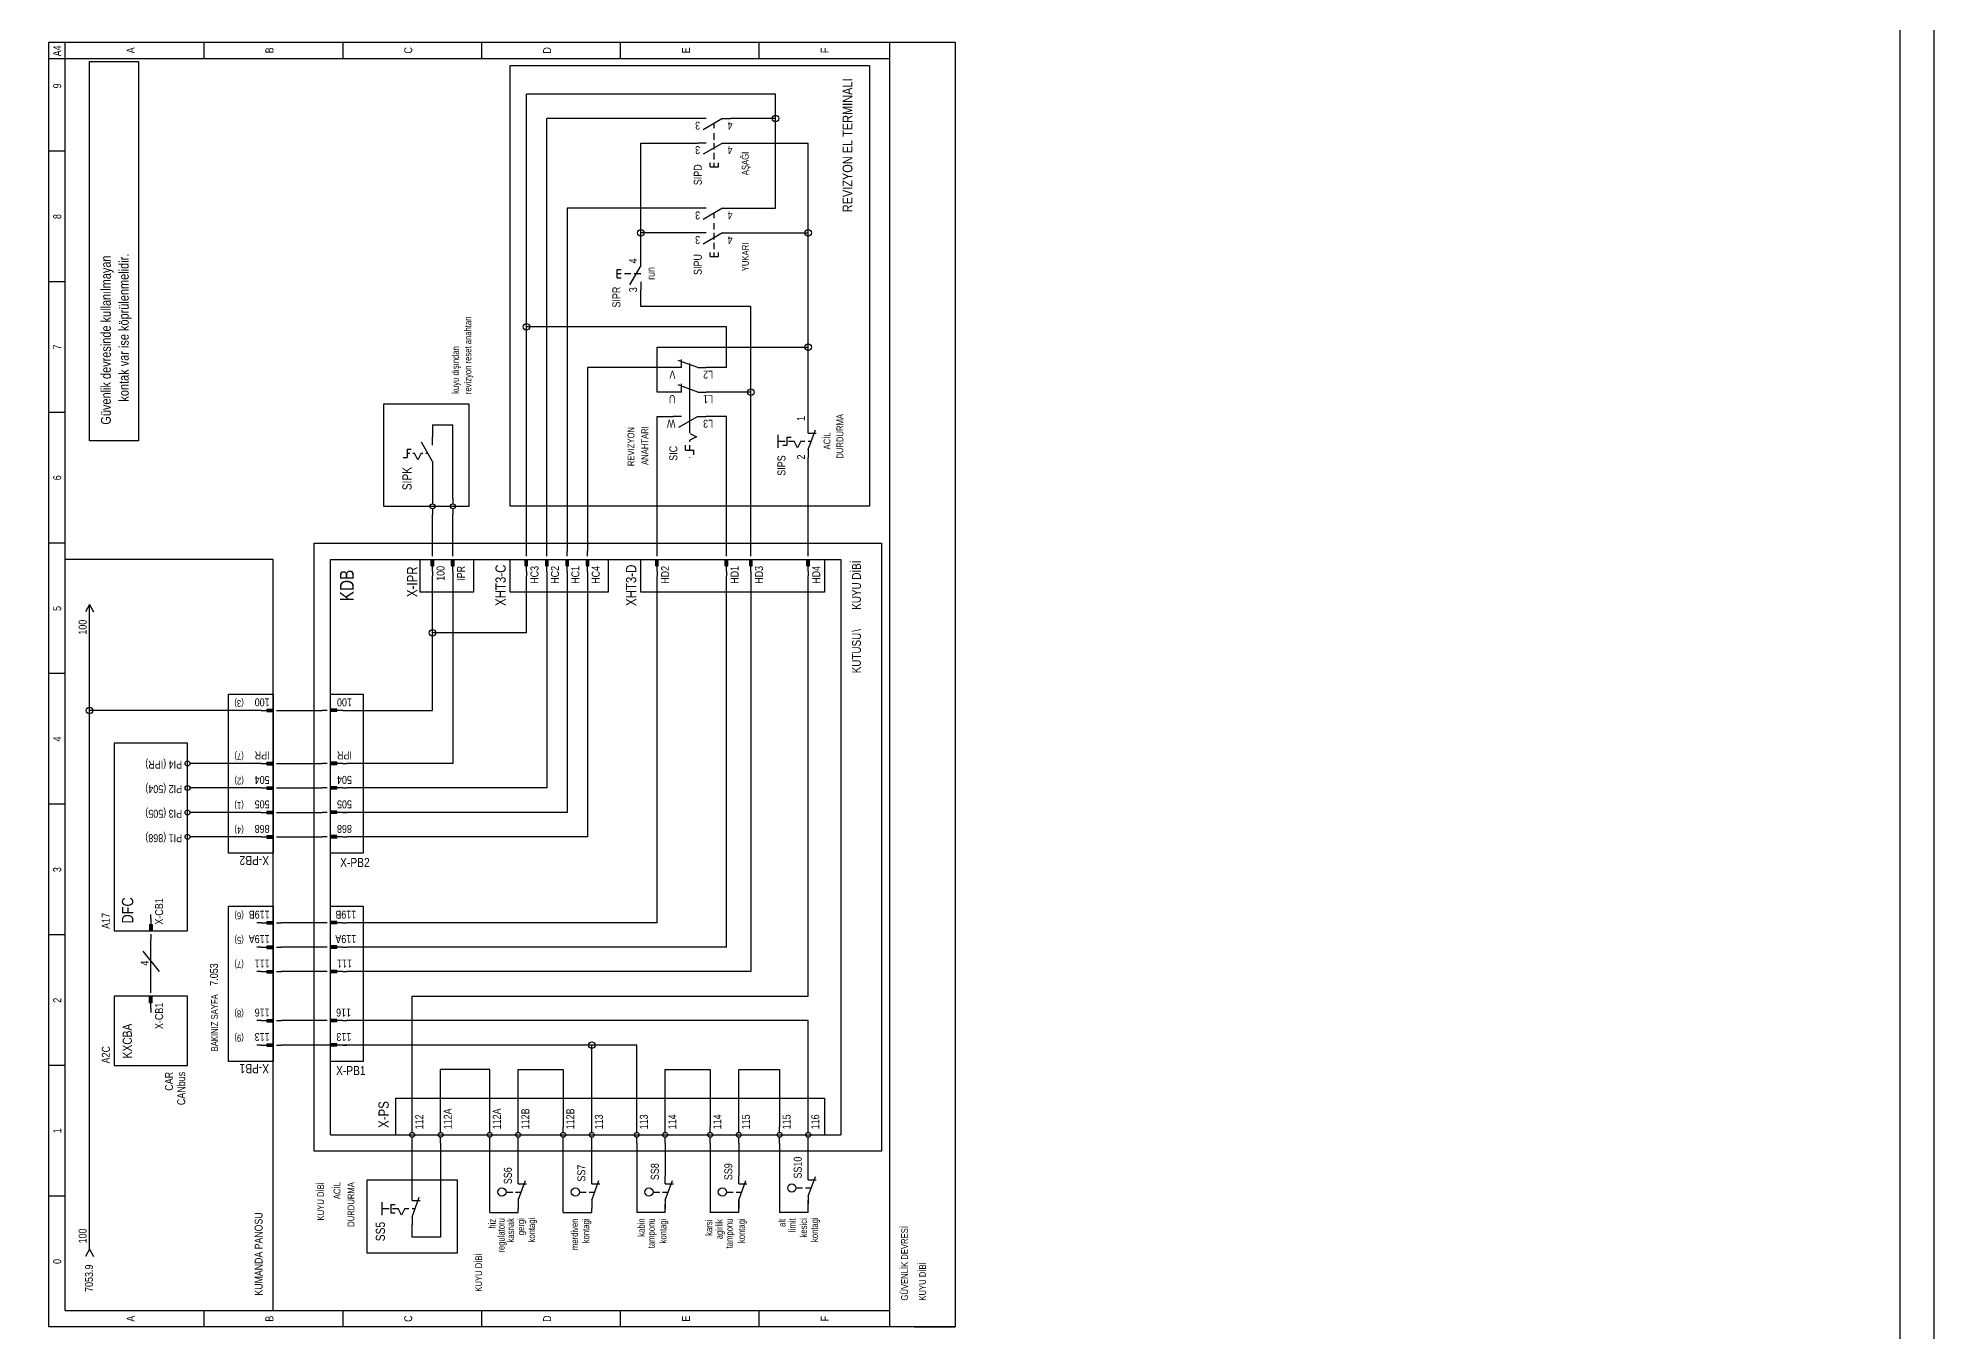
# Model space of a CAD drawing. Header units: centimetres. Extents: x 0 to 13360, y -30 to 2970.
# Drawn here: x 11964 to 13360, y 1019 to 1971 of the extents above; entities that cross this region are included whole.
import ezdxf
from ezdxf.enums import TextEntityAlignment as Align

# ---------------------------------------------------------------- set-up
doc = ezdxf.new("R2010")
doc.units = ezdxf.units.CM
for name, color, linetype in [('SCOTT-CERCEVE', 7, 'CONTINUOUS'), ('SCOTT-ELEKTRIK', 3, 'CONTINUOUS'), ('SCOTT-ELEKTRIK-YAZI', 4, 'CONTINUOUS')]:
    doc.layers.add(name, color=color, linetype=linetype)
doc.styles.get("Standard").update_dxf_attribs({"font": 'arial.ttf', "width": 0.8})

msp = doc.modelspace()

# ---------------------------------------------------------------- linework, layer by layer
at = {"layer": 'SCOTT-CERCEVE'}
for points in [[(0, 0), (13359.9, 0), (13359.9, 2970), (0, 2970)], [(100, 0), (13334.9, 0), (13334.9, 2970), (100, 2970)]]:
    msp.add_lwpolyline(points, close=True, dxfattribs=at)
at = {"layer": 'SCOTT-ELEKTRIK'}
for p, q in [((11972.2, 1022.3), (11972.2, 1968.1)), ((11972.2, 1968.1), (12639.4, 1968.1)), ((11984.3, 1034.3), (11984.3, 1968.1)), ((12086.4, 1968.1), (12086.4, 1956.1)), ((12188.6, 1968.1), (12188.6, 1956.1)), ((12290.8, 1968.1), (12290.8, 1956.1)), ((12393, 1956.1), (12393, 1968.1)), ((12495.1, 1956.1), (12495.1, 1968.1)), ((12591.3, 1022.3), (12591.3, 1968.1)), ((12639.4, 1968.1), (12639.4, 1022.3)), ((11972.2, 1956.1), (12591.3, 1956.1)), ((12002.3, 1674.5), (12002.3, 1953.9)), ((12002.3, 1953.9), (12038.3, 1953.9)), ((12038.3, 1953.9), (12038.3, 1674.5)), ((12311.8, 1626.4), (12311.8, 1950.9)), ((12311.8, 1950.9), (12576.3, 1950.9)), ((12576.3, 1950.9), (12576.3, 1626.4)), ((12507.2, 1929.9), (12323.8, 1929.9)), ((12323.8, 1758.6), (12323.8, 1929.9)), ((12507.2, 1911.9), (12507.2, 1929.9)), ((12338.9, 1593.3), (12338.9, 1911.9)), ((12450.1, 1911.9), (12338.9, 1911.9)), ((12456.1, 1911.9), (12450.1, 1911.9)), ((12468.1, 1911.9), (12453.9, 1903.7)), ((12462.1, 1904.7), (12462.1, 1908.4)), ((12462.1, 1896.2), (12462.1, 1901.1)), ((12468.1, 1911.9), (12474.1, 1911.9)), ((12507.2, 1911.9), (12474.1, 1911.9)), ((12507.2, 1845.8), (12507.2, 1911.9)), ((11984.3, 1887.8), (11972.2, 1887.8)), ((12408, 1893.8), (12450.1, 1893.8)), ((12408, 1827.7), (12408, 1893.8)), ((12456.1, 1893.8), (12450.1, 1893.8)), ((12468.1, 1893.8), (12453.9, 1885.6)), ((12462.1, 1889), (12462.1, 1893.8)), ((12462.1, 1881.8), (12462.1, 1886.6)), ((12468.1, 1893.8), (12474.1, 1893.8)), ((12474.1, 1893.8), (12531.2, 1893.8)), ((12531.2, 1827.7), (12531.2, 1893.8)), ((12459.1, 1876.4), (12459.1, 1879.4)), ((12459.1, 1876.4), (12465.1, 1876.4)), ((12462.1, 1876.4), (12462.1, 1879.4)), ((12465.1, 1876.4), (12465.1, 1879.4)), ((12450.1, 1845.8), (12353.9, 1845.8)), ((12353.9, 1845.8), (12353.9, 1593.3)), ((12456.1, 1845.8), (12450.1, 1845.8)), ((12468.1, 1845.8), (12453.9, 1837.5)), ((12468.1, 1845.8), (12474.1, 1845.8)), ((12474.1, 1845.8), (12507.2, 1845.8)), ((12462.1, 1838.5), (12462.1, 1842.3)), ((12462.1, 1830.1), (12462.1, 1834.9)), ((12450.1, 1827.7), (12408, 1827.7)), ((12408, 1809.7), (12408, 1827.7)), ((12456.1, 1827.7), (12450.1, 1827.7)), ((12468.1, 1827.7), (12453.9, 1819.5)), ((12462.1, 1822.9), (12462.1, 1827.7)), ((12462.1, 1815.7), (12462.1, 1820.5)), ((12468.1, 1827.7), (12474.1, 1827.7)), ((12474.1, 1827.7), (12531.2, 1827.7)), ((12531.2, 1743.6), (12531.2, 1827.7)), ((12390.6, 1800.7), (12393.6, 1800.7)), ((12390.6, 1794.7), (12390.6, 1800.7)), ((12408, 1803.7), (12399.8, 1789.5)), ((12408, 1803.7), (12408, 1809.7)), ((12459.1, 1810.3), (12459.1, 1813.3)), ((12459.1, 1810.3), (12465.1, 1810.3)), ((12462.1, 1810.3), (12462.1, 1813.3)), ((12465.1, 1810.3), (12465.1, 1813.3)), ((11984.3, 1791.7), (11972.2, 1791.7)), ((12390.6, 1797.7), (12393.6, 1797.7)), ((12390.6, 1794.7), (12393.6, 1794.7)), ((12396, 1797.7), (12400.8, 1797.7)), ((12403.2, 1797.7), (12408, 1797.7)), ((12408, 1791.7), (12408, 1785.7)), ((12408, 1773.6), (12408, 1785.7)), ((12489.1, 1773.6), (12408, 1773.6)), ((12489.1, 1710.5), (12489.1, 1773.6)), ((12471.1, 1758.6), (12323.8, 1758.6)), ((12323.8, 1593.3), (12323.8, 1758.6)), ((12471.1, 1728.6), (12471.1, 1758.6)), ((12420, 1710.5), (12420, 1743.6)), ((12420, 1743.6), (12531.2, 1743.6)), ((12450.1, 1728.6), (12435.6, 1733.8)), ((12438, 1728.6), (12438, 1734.6)), ((12444.1, 1680.5), (12444.1, 1731.6)), ((12531.2, 1686.4), (12531.2, 1743.6)), ((12368.9, 1728.6), (12368.9, 1593.3)), ((12432, 1728.6), (12368.9, 1728.6)), ((12432, 1728.6), (12431.8, 1728.6)), ((12438, 1728.6), (12432, 1728.6)), ((12450.1, 1728.6), (12456.1, 1728.6)), ((12455.8, 1728.6), (12456.1, 1728.6)), ((12471.1, 1728.6), (12456.1, 1728.6)), ((12432, 1710.5), (12420, 1710.5)), ((12432, 1710.5), (12431.8, 1710.5)), ((12438, 1710.5), (12432, 1710.5)), ((12450.1, 1710.5), (12435.6, 1715.8)), ((12438, 1710.5), (12438, 1716.5)), ((12450.1, 1710.5), (12456.1, 1710.5)), ((12455.8, 1710.5), (12456.1, 1710.5)), ((12489.1, 1710.5), (12456.1, 1710.5)), ((12489.1, 1593.3), (12489.1, 1710.5)), ((11984.3, 1695.5), (11972.2, 1695.5)), ((12218.7, 1701.5), (12218.7, 1626.4)), ((12281.8, 1701.5), (12218.7, 1701.5)), ((12281.8, 1626.4), (12281.8, 1701.5)), ((12420, 1692.5), (12432, 1692.5)), ((12420, 1593.3), (12420, 1692.5)), ((12432, 1692.5), (12431.8, 1692.5)), ((12438, 1692.5), (12432, 1692.5)), ((12450.1, 1692.5), (12435.8, 1684.3)), ((12450.1, 1692.5), (12456.1, 1692.5)), ((12455.8, 1692.5), (12456.1, 1692.5)), ((12471.1, 1692.5), (12456.1, 1692.5)), ((12471.1, 1593.3), (12471.1, 1692.5)), ((12254.7, 1686.5), (12269.7, 1686.5)), ((12254.7, 1686.5), (12254.7, 1677.5)), ((12254.7, 1671.5), (12254.7, 1677.5)), ((12269.7, 1632.4), (12269.7, 1686.5)), ((12444.1, 1679.9), (12448.9, 1677.5)), ((12448.9, 1677.5), (12444.1, 1675.1)), ((12444.1, 1673.9), (12444.1, 1675.1)), ((12509.1, 1669.4), (12509.1, 1679)), ((12515.6, 1677.3), (12518.6, 1677.3)), ((12515.6, 1677.3), (12515.6, 1671.3)), ((12531.2, 1680.3), (12531.2, 1686.4)), ((12531.2, 1668.3), (12536.5, 1682.8)), ((12531.2, 1680.3), (12537.2, 1680.3)), ((12038.3, 1674.5), (12002.3, 1674.5)), ((12233.1, 1662.4), (12236.1, 1662.4)), ((12236.1, 1668.4), (12239.1, 1668.4)), ((12236.1, 1668.4), (12236.1, 1662.4)), ((12236.1, 1665.4), (12237.9, 1665.4)), ((12240.3, 1665.4), (12241.5, 1665.4)), ((12243.9, 1660.6), (12241.5, 1665.4)), ((12246.3, 1665.4), (12243.9, 1660.6)), ((12246.3, 1665.4), (12247.5, 1665.4)), ((12254.7, 1659.4), (12246.5, 1673.7)), ((12249.9, 1665.4), (12251.3, 1665.4)), ((12441, 1667.8), (12441, 1671.5)), ((12441, 1667.8), (12447.1, 1667.8)), ((12444.1, 1667.8), (12444.1, 1671.5)), ((12444.1, 1662.4), (12444.1, 1662.6)), ((12447.1, 1664.2), (12447.1, 1667.8)), ((12509.1, 1674.3), (12514.4, 1674.3)), ((12512.6, 1671.3), (12515.6, 1671.3)), ((12516.8, 1674.3), (12521, 1674.3)), ((12523.4, 1669.5), (12521, 1674.3)), ((12525.8, 1674.3), (12523.4, 1669.5)), ((12525.8, 1674.3), (12528.8, 1674.3)), ((12531.2, 1674.3), (12533.4, 1674.3)), ((12531.2, 1668.3), (12531.2, 1662.3)), ((12531.2, 1662.3), (12531.2, 1662.4)), ((12531.2, 1593.3), (12531.2, 1662.3)), ((12254.7, 1659.4), (12254.7, 1653.4)), ((12254.7, 1653.4), (12254.7, 1632.4)), ((12218.7, 1626.4), (12281.8, 1626.4)), ((12254.7, 1632.4), (12254.7, 1628.2)), ((12254.7, 1624.6), (12254.7, 1620.4)), ((12254.7, 1593.3), (12254.7, 1620.4)), ((12269.7, 1632.4), (12269.7, 1628.2)), ((12269.7, 1624.6), (12269.7, 1620.4)), ((12269.7, 1593.3), (12269.7, 1620.4)), ((12576.3, 1626.4), (12311.8, 1626.4)), ((11984.3, 1599.3), (11972.2, 1599.3)), ((12167.6, 1151.5), (12167.6, 1599.3)), ((12167.6, 1599.3), (12585.3, 1599.3)), ((12254.7, 1589.7), (12254.7, 1593.3)), ((12269.7, 1589.7), (12269.7, 1593.3)), ((12323.8, 1589.7), (12323.8, 1593.3)), ((12338.9, 1589.7), (12338.9, 1593.3)), ((12353.9, 1589.7), (12353.9, 1593.3)), ((12368.9, 1589.7), (12368.9, 1593.3)), ((12420, 1589.7), (12420, 1593.3)), ((12471.1, 1589.7), (12471.1, 1593.3)), ((12489.1, 1589.7), (12489.1, 1593.3)), ((12531.2, 1589.7), (12531.2, 1593.3)), ((12585.3, 1599.3), (12585.3, 1151.5)), ((12137.5, 1587.3), (11984.3, 1587.3)), ((12137.5, 1034.3), (12137.5, 1587.3)), ((12179.6, 1163.6), (12179.6, 1587.3)), ((12179.6, 1587.3), (12555.2, 1587.3)), ((12245.7, 1563.3), (12245.7, 1587.3)), ((12245.7, 1587.3), (12284.8, 1587.3)), ((12253.8, 1587.3), (12255.6, 1587.3)), ((12253.8, 1582.5), (12253.8, 1587.3)), ((12253.8, 1582.5), (12255.6, 1582.5)), ((12254.1, 1582.5), (12254.1, 1587.3)), ((12254.4, 1582.5), (12254.4, 1587.3)), ((12254.7, 1578.3), (12254.7, 1587.3)), ((12254.7, 1578.3), (12254.7, 1575.3)), ((12255, 1582.5), (12255, 1587.3)), ((12255.3, 1582.5), (12255.3, 1587.3)), ((12255.6, 1582.5), (12255.6, 1587.3)), ((12268.8, 1587.3), (12270.7, 1587.3)), ((12268.8, 1582.5), (12268.8, 1587.3)), ((12268.8, 1582.5), (12270.7, 1582.5)), ((12269.1, 1582.5), (12269.1, 1587.3)), ((12269.4, 1582.5), (12269.4, 1587.3)), ((12269.7, 1578.3), (12269.7, 1587.3)), ((12269.7, 1578.3), (12269.7, 1575.3)), ((12270.1, 1582.5), (12270.1, 1587.3)), ((12270.4, 1582.5), (12270.4, 1587.3)), ((12270.7, 1582.5), (12270.7, 1587.3)), ((12284.8, 1587.3), (12284.8, 1563.3)), ((12311.8, 1563.3), (12311.8, 1587.3)), ((12311.8, 1587.3), (12383.9, 1587.3)), ((12322.9, 1587.3), (12324.7, 1587.3)), ((12322.9, 1582.5), (12322.9, 1587.3)), ((12322.9, 1582.5), (12324.7, 1582.5)), ((12323.2, 1582.5), (12323.2, 1587.3)), ((12323.5, 1582.5), (12323.5, 1587.3)), ((12323.8, 1578.3), (12323.8, 1587.3)), ((12323.8, 1578.3), (12323.8, 1575.3)), ((12324.1, 1582.5), (12324.1, 1587.3)), ((12324.4, 1582.5), (12324.4, 1587.3)), ((12324.7, 1582.5), (12324.7, 1587.3)), ((12338, 1587.3), (12339.8, 1587.3)), ((12338, 1582.5), (12338, 1587.3)), ((12338, 1582.5), (12339.8, 1582.5)), ((12338.3, 1582.5), (12338.3, 1587.3)), ((12338.6, 1582.5), (12338.6, 1587.3)), ((12338.9, 1578.3), (12338.9, 1587.3)), ((12338.9, 1578.3), (12338.9, 1575.3)), ((12339.2, 1582.5), (12339.2, 1587.3)), ((12339.5, 1582.5), (12339.5, 1587.3)), ((12339.8, 1582.5), (12339.8, 1587.3)), ((12353, 1587.3), (12354.8, 1587.3)), ((12353, 1582.5), (12353, 1587.3)), ((12353, 1582.5), (12354.8, 1582.5)), ((12353.3, 1582.5), (12353.3, 1587.3)), ((12353.6, 1582.5), (12353.6, 1587.3)), ((12353.9, 1578.3), (12353.9, 1587.3)), ((12353.9, 1578.3), (12353.9, 1575.3)), ((12354.2, 1582.5), (12354.2, 1587.3)), ((12354.5, 1582.5), (12354.5, 1587.3)), ((12354.8, 1582.5), (12354.8, 1587.3)), ((12368, 1587.3), (12369.8, 1587.3)), ((12368, 1582.5), (12368, 1587.3)), ((12368, 1582.5), (12369.8, 1582.5)), ((12368.3, 1582.5), (12368.3, 1587.3)), ((12368.6, 1582.5), (12368.6, 1587.3)), ((12368.9, 1578.3), (12368.9, 1587.3)), ((12368.9, 1578.3), (12368.9, 1575.3)), ((12369.2, 1582.5), (12369.2, 1587.3)), ((12369.5, 1582.5), (12369.5, 1587.3)), ((12369.8, 1582.5), (12369.8, 1587.3)), ((12383.9, 1587.3), (12383.9, 1563.3)), ((12408, 1563.3), (12408, 1587.3)), ((12408, 1587.3), (12543.2, 1587.3)), ((12419.1, 1587.3), (12420.9, 1587.3)), ((12419.1, 1582.5), (12419.1, 1587.3)), ((12419.1, 1582.5), (12420.9, 1582.5)), ((12419.4, 1582.5), (12419.4, 1587.3)), ((12419.7, 1582.5), (12419.7, 1587.3)), ((12420, 1578.3), (12420, 1587.3)), ((12420, 1578.3), (12420, 1575.3)), ((12420.3, 1582.5), (12420.3, 1587.3)), ((12420.6, 1582.5), (12420.6, 1587.3)), ((12420.9, 1582.5), (12420.9, 1587.3)), ((12470.2, 1587.3), (12472, 1587.3)), ((12470.2, 1582.5), (12470.2, 1587.3)), ((12470.2, 1582.5), (12472, 1582.5)), ((12470.5, 1582.5), (12470.5, 1587.3)), ((12470.8, 1582.5), (12470.8, 1587.3)), ((12471.1, 1578.3), (12471.1, 1587.3)), ((12471.1, 1578.3), (12471.1, 1575.3)), ((12471.4, 1582.5), (12471.4, 1587.3)), ((12471.7, 1582.5), (12471.7, 1587.3)), ((12472, 1582.5), (12472, 1587.3)), ((12488.2, 1587.3), (12490, 1587.3)), ((12488.2, 1582.5), (12488.2, 1587.3)), ((12488.2, 1582.5), (12490, 1582.5)), ((12488.5, 1582.5), (12488.5, 1587.3)), ((12488.8, 1582.5), (12488.8, 1587.3)), ((12489.1, 1578.3), (12489.1, 1587.3)), ((12489.1, 1578.3), (12489.1, 1575.3)), ((12489.4, 1582.5), (12489.4, 1587.3)), ((12489.7, 1582.5), (12489.7, 1587.3)), ((12490, 1582.5), (12490, 1587.3)), ((12530.3, 1587.3), (12532.1, 1587.3)), ((12530.3, 1582.5), (12530.3, 1587.3)), ((12530.3, 1582.5), (12532.1, 1582.5)), ((12530.6, 1582.5), (12530.6, 1587.3)), ((12530.9, 1582.5), (12530.9, 1587.3)), ((12531.2, 1578.3), (12531.2, 1587.3)), ((12531.2, 1578.3), (12531.2, 1575.3)), ((12531.5, 1582.5), (12531.5, 1587.3)), ((12531.8, 1582.5), (12531.8, 1587.3)), ((12532.1, 1582.5), (12532.1, 1587.3)), ((12543.2, 1587.3), (12543.2, 1563.3)), ((12555.2, 1587.3), (12555.2, 1163.6)), ((12284.8, 1563.3), (12245.7, 1563.3)), ((12254.7, 1533.2), (12254.7, 1575.3)), ((12269.7, 1575.3), (12269.7, 1437)), ((12383.9, 1563.3), (12311.8, 1563.3)), ((12323.8, 1533.2), (12323.8, 1575.3)), ((12338.9, 1575.3), (12338.9, 1419)), ((12353.9, 1575.3), (12353.9, 1401)), ((12368.9, 1575.3), (12368.9, 1383)), ((12543.2, 1563.3), (12408, 1563.3)), ((12420, 1319.8), (12420, 1575.3)), ((12471.1, 1301.8), (12471.1, 1575.3)), ((12489.1, 1575.3), (12489.1, 1283.8)), ((12531.2, 1265.7), (12531.2, 1575.3)), ((12002.3, 1554.2), (11999.3, 1548.8)), ((12002.3, 1554.2), (12005.3, 1548.8)), ((12002.3, 1476.1), (12002.3, 1554.2)), ((12323.8, 1533.2), (12254.7, 1533.2)), ((12254.7, 1476.1), (12254.7, 1533.2)), ((11984.3, 1503.2), (11972.2, 1503.2)), ((12104.5, 1370.9), (12104.5, 1488.1)), ((12104.5, 1488.1), (12137.5, 1488.1)), ((12137.5, 1488.1), (12137.5, 1370.9)), ((12179.6, 1370.9), (12179.6, 1488.1)), ((12179.6, 1488.1), (12203.6, 1488.1)), ((12203.6, 1488.1), (12203.6, 1370.9)), ((12002.3, 1079.4), (12002.3, 1476.1)), ((12125.5, 1476.1), (12002.3, 1476.1)), ((12128.5, 1476.1), (12125.5, 1476.1)), ((12128.5, 1476.1), (12137.5, 1476.1)), ((12132.7, 1477), (12137.5, 1477)), ((12132.7, 1477), (12132.7, 1475.2)), ((12132.7, 1476.7), (12137.5, 1476.7)), ((12132.7, 1476.4), (12137.5, 1476.4)), ((12132.7, 1475.8), (12137.5, 1475.8)), ((12132.7, 1475.5), (12137.5, 1475.5)), ((12132.7, 1475.2), (12137.5, 1475.2)), ((12137.5, 1477), (12137.5, 1475.2)), ((12139.9, 1476.1), (12143.5, 1476.1)), ((12143.5, 1476.1), (12173.6, 1476.1)), ((12177.2, 1476.1), (12173.6, 1476.1)), ((12179.6, 1475.2), (12179.6, 1477)), ((12184.4, 1477), (12179.6, 1477)), ((12184.4, 1476.7), (12179.6, 1476.7)), ((12184.4, 1476.4), (12179.6, 1476.4)), ((12188.6, 1476.1), (12179.6, 1476.1)), ((12184.4, 1475.8), (12179.6, 1475.8)), ((12184.4, 1475.5), (12179.6, 1475.5)), ((12184.4, 1475.2), (12179.6, 1475.2)), ((12184.4, 1475.2), (12184.4, 1477)), ((12188.6, 1476.1), (12191.6, 1476.1)), ((12191.6, 1476.1), (12254.7, 1476.1)), ((12020.3, 1452.1), (12020.3, 1313.8)), ((12074.4, 1452.1), (12020.3, 1452.1)), ((12074.4, 1313.8), (12074.4, 1452.1)), ((12132.7, 1437.9), (12137.5, 1437.9)), ((12132.7, 1437.9), (12132.7, 1436.1)), ((12132.7, 1437.6), (12137.5, 1437.6)), ((12137.5, 1437.9), (12137.5, 1436.1)), ((12179.6, 1436.1), (12179.6, 1437.9)), ((12184.4, 1437.9), (12179.6, 1437.9)), ((12184.4, 1437.6), (12179.6, 1437.6)), ((12184.4, 1436.1), (12184.4, 1437.9)), ((12080.4, 1437), (12076.2, 1437)), ((12125.5, 1437), (12080.4, 1437)), ((12128.5, 1437), (12125.5, 1437)), ((12128.5, 1437), (12137.5, 1437)), ((12132.7, 1437.3), (12137.5, 1437.3)), ((12132.7, 1436.7), (12137.5, 1436.7)), ((12132.7, 1436.4), (12137.5, 1436.4)), ((12132.7, 1436.1), (12137.5, 1436.1)), ((12139.9, 1437), (12143.5, 1437)), ((12143.5, 1437), (12173.6, 1437)), ((12177.2, 1437), (12173.6, 1437)), ((12184.4, 1437.3), (12179.6, 1437.3)), ((12188.6, 1437), (12179.6, 1437)), ((12184.4, 1436.7), (12179.6, 1436.7)), ((12184.4, 1436.4), (12179.6, 1436.4)), ((12184.4, 1436.1), (12179.6, 1436.1)), ((12188.6, 1437), (12191.6, 1437)), ((12269.7, 1437), (12191.6, 1437)), ((12080.4, 1419), (12076.2, 1419)), ((12125.5, 1419), (12080.4, 1419)), ((12128.5, 1419), (12125.5, 1419)), ((12128.5, 1419), (12137.5, 1419)), ((12132.7, 1419.9), (12137.5, 1419.9)), ((12132.7, 1419.9), (12132.7, 1418.1)), ((12132.7, 1419.6), (12137.5, 1419.6)), ((12132.7, 1419.3), (12137.5, 1419.3)), ((12132.7, 1418.7), (12137.5, 1418.7)), ((12132.7, 1418.4), (12137.5, 1418.4)), ((12132.7, 1418.1), (12137.5, 1418.1)), ((12137.5, 1419.9), (12137.5, 1418.1)), ((12139.9, 1419), (12143.5, 1419)), ((12143.5, 1419), (12173.6, 1419)), ((12177.2, 1419), (12173.6, 1419)), ((12179.6, 1418.1), (12179.6, 1419.9)), ((12184.4, 1419.9), (12179.6, 1419.9)), ((12184.4, 1419.6), (12179.6, 1419.6)), ((12184.4, 1419.3), (12179.6, 1419.3)), ((12188.6, 1419), (12179.6, 1419)), ((12184.4, 1418.7), (12179.6, 1418.7)), ((12184.4, 1418.4), (12179.6, 1418.4)), ((12184.4, 1418.1), (12179.6, 1418.1)), ((12184.4, 1418.1), (12184.4, 1419.9)), ((12188.6, 1419), (12191.6, 1419)), ((12338.9, 1419), (12191.6, 1419)), ((11984.3, 1407), (11972.2, 1407)), ((12080.4, 1401), (12076.2, 1401)), ((12125.5, 1401), (12080.4, 1401)), ((12128.5, 1401), (12125.5, 1401)), ((12128.5, 1401), (12137.5, 1401)), ((12132.7, 1401.9), (12137.5, 1401.9)), ((12132.7, 1401.9), (12132.7, 1400.1)), ((12132.7, 1401.6), (12137.5, 1401.6)), ((12132.7, 1401.3), (12137.5, 1401.3)), ((12132.7, 1400.7), (12137.5, 1400.7)), ((12132.7, 1400.4), (12137.5, 1400.4)), ((12132.7, 1400.1), (12137.5, 1400.1)), ((12137.5, 1401.9), (12137.5, 1400.1)), ((12139.9, 1401), (12143.5, 1401)), ((12143.5, 1401), (12173.6, 1401)), ((12177.2, 1401), (12173.6, 1401)), ((12179.6, 1400.1), (12179.6, 1401.9)), ((12184.4, 1401.9), (12179.6, 1401.9)), ((12184.4, 1401.6), (12179.6, 1401.6)), ((12184.4, 1401.3), (12179.6, 1401.3)), ((12188.6, 1401), (12179.6, 1401)), ((12184.4, 1400.7), (12179.6, 1400.7)), ((12184.4, 1400.4), (12179.6, 1400.4)), ((12184.4, 1400.1), (12179.6, 1400.1)), ((12184.4, 1400.1), (12184.4, 1401.9)), ((12188.6, 1401), (12191.6, 1401)), ((12191.6, 1401), (12188.6, 1401)), ((12353.9, 1401), (12191.6, 1401)), ((12080.4, 1383), (12076.2, 1383)), ((12125.5, 1383), (12080.4, 1383)), ((12128.5, 1383), (12125.5, 1383)), ((12128.5, 1383), (12137.5, 1383)), ((12132.7, 1383.9), (12137.5, 1383.9)), ((12132.7, 1383.9), (12132.7, 1382)), ((12132.7, 1383.6), (12137.5, 1383.6)), ((12132.7, 1383.3), (12137.5, 1383.3)), ((12132.7, 1382.6), (12137.5, 1382.6)), ((12132.7, 1382.3), (12137.5, 1382.3)), ((12132.7, 1382), (12137.5, 1382)), ((12137.5, 1383.9), (12137.5, 1382)), ((12139.9, 1383), (12143.5, 1383)), ((12143.5, 1383), (12173.6, 1383)), ((12177.2, 1383), (12173.6, 1383)), ((12179.6, 1382), (12179.6, 1383.9)), ((12184.4, 1383.9), (12179.6, 1383.9)), ((12184.4, 1383.6), (12179.6, 1383.6)), ((12184.4, 1383.3), (12179.6, 1383.3)), ((12188.6, 1383), (12179.6, 1383)), ((12184.4, 1382.6), (12179.6, 1382.6)), ((12184.4, 1382.3), (12179.6, 1382.3)), ((12184.4, 1382), (12179.6, 1382)), ((12184.4, 1382), (12184.4, 1383.9)), ((12188.6, 1383), (12191.6, 1383)), ((12368.9, 1383), (12191.6, 1383)), ((12137.5, 1370.9), (12104.5, 1370.9)), ((12203.6, 1370.9), (12179.6, 1370.9)), ((12104.5, 1217.7), (12104.5, 1331.9)), ((12104.5, 1331.9), (12137.5, 1331.9)), ((12137.5, 1331.9), (12137.5, 1217.7)), ((12179.6, 1217.7), (12179.6, 1331.9)), ((12179.6, 1331.9), (12203.6, 1331.9)), ((12203.6, 1331.9), (12203.6, 1217.7)), ((12020.3, 1313.8), (12074.4, 1313.8)), ((12046.5, 1318.6), (12046.5, 1313.8)), ((12046.5, 1318.6), (12048.3, 1318.6)), ((12046.5, 1313.8), (12048.3, 1313.8)), ((12046.8, 1318.6), (12046.8, 1313.8)), ((12047.1, 1318.6), (12047.1, 1313.8)), ((12047.4, 1322.8), (12047.4, 1325.9)), ((12047.4, 1322.8), (12047.4, 1313.8)), ((12047.7, 1318.6), (12047.7, 1313.8)), ((12048, 1318.6), (12048, 1313.8)), ((12048.3, 1318.6), (12048.3, 1313.8)), ((12128.5, 1319.8), (12125.5, 1319.8)), ((12128.5, 1319.8), (12137.5, 1319.8)), ((12132.7, 1320.7), (12137.5, 1320.7)), ((12132.7, 1320.7), (12132.7, 1318.9)), ((12132.7, 1320.4), (12137.5, 1320.4)), ((12132.7, 1320.1), (12137.5, 1320.1)), ((12132.7, 1319.5), (12137.5, 1319.5)), ((12132.7, 1319.2), (12137.5, 1319.2)), ((12132.7, 1318.9), (12137.5, 1318.9)), ((12137.5, 1320.7), (12137.5, 1318.9)), ((12139.9, 1319.8), (12143.5, 1319.8)), ((12173.6, 1319.8), (12143.5, 1319.8)), ((12177.2, 1319.8), (12173.6, 1319.8)), ((12179.6, 1318.9), (12179.6, 1320.7)), ((12184.4, 1320.7), (12179.6, 1320.7)), ((12184.4, 1320.4), (12179.6, 1320.4)), ((12184.4, 1320.1), (12179.6, 1320.1)), ((12188.6, 1319.8), (12179.6, 1319.8)), ((12184.4, 1319.5), (12179.6, 1319.5)), ((12184.4, 1319.2), (12179.6, 1319.2)), ((12184.4, 1318.9), (12179.6, 1318.9)), ((12184.4, 1318.9), (12184.4, 1320.7)), ((12188.6, 1319.8), (12191.6, 1319.8)), ((12420, 1319.8), (12191.6, 1319.8)), ((11984.3, 1310.8), (11972.2, 1310.8)), ((12041.4, 1298.8), (12053.4, 1283.8)), ((12047.4, 1311.4), (12047.4, 1307.8)), ((12047.4, 1271.8), (12047.4, 1307.8)), ((12128.5, 1301.8), (12125.5, 1301.8)), ((12128.5, 1301.8), (12137.5, 1301.8)), ((12132.7, 1302.7), (12137.5, 1302.7)), ((12132.7, 1302.7), (12132.7, 1300.9)), ((12132.7, 1302.4), (12137.5, 1302.4)), ((12132.7, 1302.1), (12137.5, 1302.1)), ((12132.7, 1301.5), (12137.5, 1301.5)), ((12132.7, 1301.2), (12137.5, 1301.2)), ((12132.7, 1300.9), (12137.5, 1300.9)), ((12137.5, 1302.7), (12137.5, 1300.9)), ((12139.9, 1301.8), (12143.5, 1301.8)), ((12173.6, 1301.8), (12143.5, 1301.8)), ((12177.2, 1301.8), (12173.6, 1301.8)), ((12179.6, 1300.9), (12179.6, 1302.7)), ((12184.4, 1302.7), (12179.6, 1302.7)), ((12184.4, 1302.4), (12179.6, 1302.4)), ((12184.4, 1302.1), (12179.6, 1302.1)), ((12188.6, 1301.8), (12179.6, 1301.8)), ((12184.4, 1301.5), (12179.6, 1301.5)), ((12184.4, 1301.2), (12179.6, 1301.2)), ((12184.4, 1300.9), (12179.6, 1300.9)), ((12184.4, 1300.9), (12184.4, 1302.7)), ((12188.6, 1301.8), (12191.6, 1301.8)), ((12471.1, 1301.8), (12191.6, 1301.8)), ((12132.7, 1284.7), (12137.5, 1284.7)), ((12132.7, 1284.7), (12132.7, 1282.9)), ((12132.7, 1284.4), (12137.5, 1284.4)), ((12132.7, 1284.1), (12137.5, 1284.1)), ((12137.5, 1284.7), (12137.5, 1282.9)), ((12179.6, 1282.9), (12179.6, 1284.7)), ((12184.4, 1284.7), (12179.6, 1284.7)), ((12184.4, 1284.4), (12179.6, 1284.4)), ((12184.4, 1284.1), (12179.6, 1284.1)), ((12184.4, 1282.9), (12184.4, 1284.7)), ((12047.4, 1268.2), (12047.4, 1271.8)), ((12128.5, 1283.8), (12125.5, 1283.8)), ((12128.5, 1283.8), (12137.5, 1283.8)), ((12132.7, 1283.5), (12137.5, 1283.5)), ((12132.7, 1283.2), (12137.5, 1283.2)), ((12132.7, 1282.9), (12137.5, 1282.9)), ((12139.9, 1283.8), (12143.5, 1283.8)), ((12173.6, 1283.8), (12143.5, 1283.8)), ((12177.2, 1283.8), (12173.6, 1283.8)), ((12188.6, 1283.8), (12179.6, 1283.8)), ((12184.4, 1283.5), (12179.6, 1283.5)), ((12184.4, 1283.2), (12179.6, 1283.2)), ((12184.4, 1282.9), (12179.6, 1282.9)), ((12188.6, 1283.8), (12191.6, 1283.8)), ((12489.1, 1283.8), (12191.6, 1283.8)), ((12020.3, 1265.7), (12020.3, 1214.7)), ((12074.4, 1265.7), (12020.3, 1265.7)), ((12048.3, 1265.7), (12046.5, 1265.7)), ((12046.5, 1260.9), (12046.5, 1265.7)), ((12048.3, 1260.9), (12046.5, 1260.9)), ((12046.8, 1260.9), (12046.8, 1265.7)), ((12047.1, 1260.9), (12047.1, 1265.7)), ((12047.4, 1256.7), (12047.4, 1265.7)), ((12047.4, 1256.7), (12047.4, 1253.7)), ((12047.7, 1260.9), (12047.7, 1265.7)), ((12048, 1260.9), (12048, 1265.7)), ((12048.3, 1260.9), (12048.3, 1265.7)), ((12074.4, 1214.7), (12074.4, 1265.7)), ((12239.7, 1169.6), (12239.7, 1265.7)), ((12239.7, 1265.7), (12531.2, 1265.7)), ((12128.5, 1247.7), (12125.5, 1247.7)), ((12128.5, 1247.7), (12137.5, 1247.7)), ((12132.7, 1248.6), (12137.5, 1248.6)), ((12132.7, 1248.6), (12132.7, 1246.8)), ((12132.7, 1248.3), (12137.5, 1248.3)), ((12132.7, 1248), (12137.5, 1248)), ((12132.7, 1247.4), (12137.5, 1247.4)), ((12132.7, 1247.1), (12137.5, 1247.1)), ((12132.7, 1246.8), (12137.5, 1246.8)), ((12137.5, 1248.6), (12137.5, 1246.8)), ((12139.9, 1247.7), (12143.5, 1247.7)), ((12173.6, 1247.7), (12143.5, 1247.7)), ((12177.2, 1247.7), (12173.6, 1247.7)), ((12179.6, 1246.8), (12179.6, 1248.6)), ((12184.4, 1248.6), (12179.6, 1248.6)), ((12184.4, 1248.3), (12179.6, 1248.3)), ((12184.4, 1248), (12179.6, 1248)), ((12188.6, 1247.7), (12179.6, 1247.7)), ((12184.4, 1247.4), (12179.6, 1247.4)), ((12184.4, 1247.1), (12179.6, 1247.1)), ((12184.4, 1246.8), (12179.6, 1246.8)), ((12184.4, 1246.8), (12184.4, 1248.6)), ((12188.6, 1247.7), (12191.6, 1247.7)), ((12531.2, 1247.7), (12191.6, 1247.7)), ((12531.2, 1169.6), (12531.2, 1247.7)), ((12128.5, 1229.7), (12125.5, 1229.7)), ((12128.5, 1229.7), (12137.5, 1229.7)), ((12132.7, 1230.6), (12137.5, 1230.6)), ((12132.7, 1230.6), (12132.7, 1228.8)), ((12132.7, 1230.3), (12137.5, 1230.3)), ((12132.7, 1230), (12137.5, 1230)), ((12132.7, 1229.4), (12137.5, 1229.4)), ((12132.7, 1229.1), (12137.5, 1229.1)), ((12132.7, 1228.8), (12137.5, 1228.8)), ((12137.5, 1230.6), (12137.5, 1228.8)), ((12139.9, 1229.7), (12143.5, 1229.7)), ((12173.6, 1229.7), (12143.5, 1229.7)), ((12177.2, 1229.7), (12173.6, 1229.7)), ((12371.9, 1229.7), (12173.6, 1229.7)), ((12179.6, 1228.8), (12179.6, 1230.6)), ((12184.4, 1230.6), (12179.6, 1230.6)), ((12184.4, 1230.3), (12179.6, 1230.3)), ((12184.4, 1230), (12179.6, 1230)), ((12188.6, 1229.7), (12179.6, 1229.7)), ((12184.4, 1229.4), (12179.6, 1229.4)), ((12184.4, 1229.1), (12179.6, 1229.1)), ((12184.4, 1228.8), (12179.6, 1228.8)), ((12184.4, 1228.8), (12184.4, 1230.6)), ((12188.6, 1229.7), (12191.6, 1229.7)), ((12371.9, 1169.6), (12371.9, 1229.7)), ((12405, 1229.7), (12371.9, 1229.7)), ((12405, 1169.6), (12405, 1229.7)), ((11984.3, 1214.7), (11972.2, 1214.7)), ((12020.3, 1214.7), (12074.4, 1214.7)), ((12137.5, 1217.7), (12104.5, 1217.7)), ((12203.6, 1217.7), (12179.6, 1217.7)), ((12260.7, 1169.6), (12260.7, 1211.7)), ((12296.8, 1211.7), (12260.7, 1211.7)), ((12296.8, 1169.6), (12296.8, 1211.7)), ((12317.8, 1211.7), (12350.9, 1211.7)), ((12317.8, 1169.6), (12317.8, 1211.7)), ((12350.9, 1211.7), (12350.9, 1169.6)), ((12426, 1169.6), (12426, 1211.7)), ((12426, 1211.7), (12459.1, 1211.7)), ((12459.1, 1211.7), (12459.1, 1169.6)), ((12480.1, 1169.6), (12480.1, 1211.7)), ((12480.1, 1211.7), (12510.2, 1211.7)), ((12510.2, 1211.7), (12510.2, 1169.6)), ((12227.7, 1163.6), (12227.7, 1190.6)), ((12227.7, 1190.6), (12543.2, 1190.6)), ((12543.2, 1190.6), (12543.2, 1163.6)), ((12179.6, 1163.6), (12555.2, 1163.6)), ((12239.7, 1165.4), (12239.7, 1169.6)), ((12239.7, 1157.6), (12239.7, 1161.8)), ((12260.7, 1165.4), (12260.7, 1169.6)), ((12260.7, 1157.6), (12260.7, 1161.8)), ((12296.8, 1165.4), (12296.8, 1169.6)), ((12296.8, 1157.6), (12296.8, 1161.8)), ((12317.8, 1165.4), (12317.8, 1169.6)), ((12317.8, 1157.6), (12317.8, 1161.8)), ((12350.9, 1165.4), (12350.9, 1169.6)), ((12350.9, 1157.6), (12350.9, 1161.8)), ((12371.9, 1165.4), (12371.9, 1169.6)), ((12371.9, 1157.6), (12371.9, 1161.8)), ((12405, 1165.4), (12405, 1169.6)), ((12405, 1157.6), (12405, 1161.8)), ((12426, 1165.4), (12426, 1169.6)), ((12426, 1157.6), (12426, 1161.8)), ((12459.1, 1165.4), (12459.1, 1169.6)), ((12459.1, 1157.6), (12459.1, 1161.8)), ((12480.1, 1165.4), (12480.1, 1169.6)), ((12480.1, 1157.6), (12480.1, 1161.8)), ((12510.2, 1165.4), (12510.2, 1169.6)), ((12510.2, 1157.6), (12510.2, 1161.8)), ((12531.2, 1165.4), (12531.2, 1169.6)), ((12531.2, 1157.6), (12531.2, 1161.8)), ((12585.3, 1151.5), (12167.6, 1151.5)), ((12239.7, 1121.4), (12239.7, 1157.6)), ((12260.7, 1157.6), (12260.7, 1088.4)), ((12296.8, 1106.5), (12296.8, 1157.6)), ((12317.8, 1133.5), (12317.8, 1157.6)), ((12350.9, 1106.5), (12350.9, 1157.6)), ((12371.9, 1133.5), (12371.9, 1157.6)), ((12405, 1157.6), (12405, 1106.5)), ((12426, 1157.6), (12426, 1133.5)), ((12459.1, 1157.6), (12459.1, 1106.5)), ((12480.1, 1157.6), (12480.1, 1133.5)), ((12510.2, 1157.6), (12510.2, 1106.5)), ((12531.2, 1136.5), (12531.2, 1157.6)), ((12206.6, 1076.4), (12206.6, 1130.5)), ((12206.6, 1130.5), (12272.8, 1130.5)), ((12272.8, 1130.5), (12272.8, 1076.4)), ((12317.8, 1127.5), (12317.8, 1133.5)), ((12371.9, 1127.5), (12371.9, 1133.5)), ((12426, 1127.5), (12426, 1133.5)), ((12480.1, 1127.5), (12480.1, 1133.5)), ((12531.2, 1130.5), (12531.2, 1136.5)), ((12531.2, 1118.5), (12536.5, 1132.9)), ((12531.2, 1130.5), (12537.2, 1130.5)), ((11984.3, 1118.5), (11972.2, 1118.5)), ((12239.7, 1115.4), (12239.7, 1121.4)), ((12239.7, 1103.3), (12244.9, 1117.8)), ((12308.8, 1121.5), (12313.8, 1121.5)), ((12315.9, 1121.5), (12320, 1121.5)), ((12317.8, 1115.5), (12323.1, 1129.9)), ((12317.8, 1127.5), (12323.8, 1127.5)), ((12362.9, 1121.5), (12367.9, 1121.5)), ((12370, 1121.5), (12374.1, 1121.5)), ((12371.9, 1115.5), (12377.2, 1129.9)), ((12371.9, 1127.5), (12377.9, 1127.5)), ((12417, 1121.5), (12422, 1121.5)), ((12424.1, 1121.5), (12428.2, 1121.5)), ((12426, 1115.5), (12431.3, 1129.9)), ((12426, 1127.5), (12432, 1127.5)), ((12471.1, 1121.5), (12476, 1121.5)), ((12478.2, 1121.5), (12482.3, 1121.5)), ((12480.1, 1115.5), (12485.4, 1129.9)), ((12480.1, 1127.5), (12486.1, 1127.5)), ((12522.2, 1124.5), (12527.1, 1124.5)), ((12529.3, 1124.5), (12533.4, 1124.5)), ((12531.2, 1118.5), (12531.2, 1112.5)), ((12217.6, 1104.4), (12217.6, 1114.1)), ((12217.6, 1109.4), (12222.9, 1109.4)), ((12224.1, 1112.4), (12227.1, 1112.4)), ((12224.1, 1112.4), (12224.1, 1106.3)), ((12224.1, 1106.3), (12227.1, 1106.3)), ((12225.3, 1109.4), (12229.5, 1109.4)), ((12231.9, 1104.5), (12229.5, 1109.4)), ((12234.3, 1109.4), (12231.9, 1104.5)), ((12234.3, 1109.4), (12237.3, 1109.4)), ((12239.7, 1115.4), (12245.7, 1115.4)), ((12239.7, 1109.4), (12241.9, 1109.4)), ((12239.7, 1103.3), (12239.7, 1097.3)), ((12296.8, 1106.5), (12317.8, 1106.5)), ((12317.8, 1115.5), (12317.8, 1109.5)), ((12317.8, 1106.5), (12317.8, 1109.5)), ((12350.9, 1106.5), (12371.9, 1106.5)), ((12371.9, 1115.5), (12371.9, 1109.5)), ((12371.9, 1106.5), (12371.9, 1109.5)), ((12426, 1106.5), (12405, 1106.5)), ((12426, 1115.5), (12426, 1109.5)), ((12426, 1106.5), (12426, 1112.5)), ((12480.1, 1106.5), (12459.1, 1106.5)), ((12480.1, 1115.5), (12480.1, 1109.5)), ((12480.1, 1106.5), (12480.1, 1115.5)), ((12531.2, 1106.5), (12510.2, 1106.5)), ((12531.2, 1106.5), (12531.2, 1115.5)), ((12239.7, 1097.3), (12239.7, 1097.5)), ((12239.7, 1088.4), (12239.7, 1097.3)), ((12002.3, 1079.4), (11999.3, 1074)), ((12002.3, 1079.4), (12005.3, 1074)), ((12272.8, 1076.4), (12206.6, 1076.4)), ((12260.7, 1088.4), (12239.7, 1088.4)), ((11984.3, 1034.3), (12591.3, 1034.3)), ((12086.4, 1034.3), (12086.4, 1022.3)), ((12188.6, 1034.3), (12188.6, 1022.3)), ((12290.8, 1034.3), (12290.8, 1022.3)), ((12393, 1022.3), (12393, 1034.3)), ((12495.1, 1022.3), (12495.1, 1034.3)), ((12591.3, 1022.3), (12591.3, 1034.3)), ((12639.4, 1022.3), (11972.2, 1022.3)), ((12609.3, 1022.3), (12639.4, 1022.3))]:
    msp.add_line(p, q, dxfattribs=at)
for centre, radius in [((12507.2, 1911.9), 2.4), ((12408, 1827.7), 2.4), ((12531.2, 1827.7), 2.4), ((12323.8, 1758.6), 2.4), ((12531.2, 1743.6), 2.4), ((12489.1, 1710.5), 2.4), ((12254.7, 1626.4), 1.8), ((12269.7, 1626.4), 1.8), ((12254.7, 1533.2), 2.4), ((12002.3, 1476.1), 2.4), ((12074.4, 1437), 1.8), ((12074.4, 1419), 1.8), ((12074.4, 1401), 1.8), ((12074.4, 1383), 1.8), ((12371.9, 1229.7), 2.4), ((12239.7, 1163.6), 1.8), ((12260.7, 1163.6), 1.8), ((12296.8, 1163.6), 1.8), ((12317.8, 1163.6), 1.8), ((12350.9, 1163.6), 1.8), ((12371.9, 1163.6), 1.8), ((12405, 1163.6), 1.8), ((12426, 1163.6), 1.8), ((12459.1, 1163.6), 1.8), ((12480.1, 1163.6), 1.8), ((12510.2, 1163.6), 1.8), ((12531.2, 1163.6), 1.8), ((12305.8, 1121.5), 3.01), ((12359.9, 1121.5), 3.01), ((12414, 1121.5), 3.01), ((12468.1, 1121.5), 3.01), ((12519.2, 1124.5), 3.01)]:
    msp.add_circle(centre, radius, dxfattribs=at)

# ---------------------------------------------------------------- texts
at = {"layer": 'SCOTT-ELEKTRIK-YAZI', "width": 0.8}
for s, height, rotation, p in [('A4', 5.89, 90, (11981.4, 1957.7)), ('3', 5.89, 180, (12451.7, 1909.6)), ('3', 5.89, 180, (12451.7, 1891.6)), ('3', 5.89, 180, (12451.7, 1843.5)), ('3', 5.89, 180, (12451.7, 1825.4)), ('Güvenlik devresinde kullanılmayan', 7.213, 90, (12017.9, 1686.5)), ('kontak var ise köprülenmelidir.', 7.213, 90, (12031.1, 1703.5)), ('run', 5.89, 90, (12418.3, 1793.1)), ('3', 5.89, 90, (12405.3, 1784)), ('revizyon reset anahtarı', 5.049, 90, (12283.3, 1709)), ('kuyu dışından', 5.049, 90, (12274.1, 1709.2)), ('V', 5.89, 180, (12433.5, 1726.3)), ('U', 5.89, 180, (12433.5, 1708.2)), ('W', 5.89, 180, (12433.5, 1690.2)), ('1', 5.89, 90, (12528.9, 1689.2)), ('100', 5.89, 180, (12134.8, 1485)), ('PI4 (IPR)', 5.89, 180, (12070.4, 1439.1)), ('IPR', 5.89, 180, (12134.8, 1445.9)), ('504', 5.89, 180, (12134.8, 1427.9)), ('PI2 (504)', 5.89, 180, (12070.4, 1421.1)), ('505', 5.89, 180, (12134.8, 1409.9)), ('PI3 (505)', 5.89, 180, (12070.4, 1403)), ('PI1 (868)', 5.89, 180, (12070.4, 1385)), ('868', 5.89, 180, (12134.8, 1391.8)), ('X-PB2', 6.73, 180, (12134.4, 1369)), ('A17', 5.89, 90, (12017.2, 1315.3)), ('DFC', 8.41, 90, (12034.5, 1319.2)), ('X-CB1', 5.89, 90, (12056.4, 1318.4)), ('119B', 5.89, 180, (12134.8, 1328.7)), ('119A', 5.89, 180, (12134.8, 1310.7)), ('4', 5.89, 90, (12045.7, 1288.2)), ('7.053', 5.89, 90, (12096.8, 1273.4)), ('111', 5.89, 180, (12134.8, 1292.7)), ('116', 5.89, 180, (12134.8, 1256.6)), ('A2C', 5.89, 90, (12017.2, 1216.2)), ('113', 5.89, 180, (12134.8, 1238.6)), ('X-PB1', 6.73, 180, (12134.4, 1215.7)), ('X-PS', 7.57, 90, (12222.5, 1168.7)), ('112', 5.89, 90, (12247.9, 1167.7)), ('112A', 5.89, 90, (12268.9, 1167.7)), ('112A', 5.89, 90, (12305, 1167.7)), ('112B', 5.89, 90, (12326, 1167.7)), ('112B', 5.89, 90, (12359.1, 1167.7)), ('113', 5.89, 90, (12380.1, 1167.7)), ('113', 5.89, 90, (12413.2, 1167.7)), ('114', 5.89, 90, (12434.2, 1167.7)), ('114', 5.89, 90, (12467.3, 1167.7)), ('115', 5.89, 90, (12488.3, 1167.7)), ('115', 5.89, 90, (12518.3, 1167.7)), ('116', 5.89, 90, (12539.4, 1167.7)), ('SS7', 5.89, 90, (12367.2, 1129.2)), ('KUMANDA PANOSU', 5.77, 90, (12129.6, 1045.3)), ('100', 5.89, 90, (12000.1, 1083.7)), ('GÜVENLİK DEVRESİ', 5.049, 90, (12604.7, 1041.6)), ('KUYU DİBİ', 5.05, 90, (12617.9, 1041.6))]:
    msp.add_text(s, height=height, rotation=rotation, dxfattribs=at).set_placement(p)
for s, height, p in [('A', 5.89, (12035.5, 1962.1)), ('B', 5.89, (12137.6, 1962.1)), ('C', 5.89, (12239.8, 1962.1)), ('D', 5.89, (12342, 1962.1)), ('E', 5.89, (12444.2, 1962.1)), ('F', 5.89, (12546.4, 1962.1)), ('9', 5.89, (11981.4, 1935.9)), ('AŞAĞI', 5.05, (12487.4, 1878.8)), ('8', 5.89, (11981.4, 1839.7)), ('YUKARI', 5.05, (12487.5, 1810)), ('7', 5.89, (11981.4, 1743.6)), ('DURDURMA', 5.05, (12557.1, 1677.9)), ('ACİL', 5.05, (12547.6, 1674.5)), ('SIPS', 5.89, (12514.5, 1656.4)), ('6', 5.89, (11981.4, 1647.4)), ('SIPK', 6.73, (12239.3, 1646.8)), ('5', 5.89, (11981.4, 1551.2)), ('4', 5.89, (11981.4, 1455.1)), ('3', 5.89, (11981.4, 1358.9)), ('2', 5.89, (11981.4, 1262.7)), ('KXCBA', 6.73, (12033.4, 1232.7)), ('1', 5.89, (11981.4, 1166.6)), ('SS10', 5.89, (12526.5, 1139.5)), ('SS6', 5.89, (12313.1, 1133.5)), ('SS8', 5.89, (12421.3, 1136.5)), ('SS9', 5.89, (12475.4, 1136.5)), ('SS5', 6.73, (12219.7, 1092.4)), ('0', 5.89, (11981.4, 1070.4)), ('A', 5.89, (12035.5, 1028.3)), ('B', 5.89, (12137.6, 1028.3)), ('C', 5.89, (12239.8, 1028.3)), ('D', 5.89, (12342, 1028.3)), ('E', 5.89, (12444.2, 1028.3)), ('F', 5.89, (12546.4, 1028.3))]:
    msp.add_text(s, height=height, rotation=90, dxfattribs=at).set_placement(p, align=Align.CENTER)
for s, height, rotation, p in [('REVIZYON EL TERMINALI', 7.213, 90, (12563.8, 1941.4)), ('4', 5.89, 180, (12471.9, 1909.6)), ('4', 5.89, 180, (12471.9, 1891.6)), ('SIPD', 5.89, 90, (12452.9, 1878.2)), ('4', 5.89, 180, (12471.9, 1843.5)), ('4', 5.89, 180, (12471.9, 1825.4)), ('4', 5.89, 90, (12405.3, 1808.9)), ('SIPU', 5.89, 90, (12452.9, 1812.1)), ('SIPR', 5.89, 90, (12393, 1788.1)), ('L2', 5.89, 180, (12453.9, 1726.3)), ('L1', 5.89, 180, (12453.9, 1708.2)), ('L3', 5.89, 180, (12453.9, 1690.2)), ('REVIZYON', 5.05, 90, (12403.3, 1684.8)), ('ANAHTARI', 5.05, 90, (12413.5, 1685.4)), ('SIC', 5.89, 90, (12434.9, 1670.9)), ('2', 5.89, 90, (12528.9, 1664.5)), ('KDB', 10.1, 90, (12196.7, 1579.7)), ('X-IPR', 7.57, 90, (12243.5, 1582.1)), ('100', 5.89, 90, (12263.6, 1582.5)), ('IPR', 5.89, 90, (12278.6, 1582.5)), ('XHT3-C', 7.57, 90, (12308.6, 1583.5)), ('HC3', 5.89, 90, (12332.7, 1582.5)), ('HC2', 5.89, 90, (12347.8, 1582.5)), ('HC1', 5.89, 90, (12362.8, 1582.5)), ('HC4', 5.89, 90, (12377.8, 1582.5)), ('XHT3-D', 7.57, 90, (12404.7, 1583.5)), ('HD2', 5.89, 90, (12428.9, 1582.5)), ('HD1', 5.89, 90, (12480, 1582.5)), ('HD3', 5.89, 90, (12498, 1582.5)), ('HD4', 5.89, 90, (12540.1, 1582.5)), ('KUYU DİBİ', 6.49, 90, (12570, 1586.5)), ('100', 5.89, 90, (12000.1, 1542.9)), ('\\', 6.49, 90, (12570, 1536)), ('KUTUSU', 6.49, 90, (12570, 1533.3)), ('(3)', 5.05, 180, (12108.9, 1483.7)), ('100', 5.89, 180, (12184.4, 1485)), ('(7)', 5.05, 180, (12108.9, 1444.6)), ('IPR', 5.89, 180, (12184.4, 1445.9)), ('(2)', 5.05, 180, (12108.9, 1426.6)), ('504', 5.89, 180, (12184.4, 1427.9)), ('(1)', 5.05, 180, (12108.9, 1408.6)), ('505', 5.89, 180, (12184.4, 1409.9)), ('(4)', 5.05, 180, (12108.9, 1390.5)), ('868', 5.89, 180, (12184.4, 1391.8)), ('(6)', 5.05, 180, (12108.9, 1327.4)), ('119B', 5.89, 180, (12183.2, 1328.7)), ('(5)', 5.05, 180, (12108.9, 1309.4)), ('119A', 5.89, 180, (12183.2, 1310.7)), ('(7)', 5.05, 180, (12108.9, 1291.4)), ('111', 5.89, 180, (12184.4, 1292.7)), ('X-CB1', 5.89, 90, (12056.4, 1260.9)), ('BAKINIZ SAYFA', 5.049, 90, (12096.8, 1267.1)), ('(8)', 5.05, 180, (12108.9, 1255.3)), ('116', 5.89, 180, (12183.8, 1256.6)), ('(9)', 5.05, 180, (12108.9, 1237.3)), ('113', 5.89, 180, (12184, 1238.6)), ('CAR', 5.89, 90, (12063.7, 1210)), ('CANbus', 5.89, 90, (12072.7, 1210)), ('KUYU DİBİ', 5.05, 90, (12174.9, 1128.8)), ('ACİL', 5.05, 90, (12186.9, 1128.8)), ('DURDURMA', 5.05, 90, (12197.2, 1128.8)), ('hiz', 5.05, 90, (12301.1, 1101.8)), ('regulatoru', 5.05, 90, (12307.8, 1102.3)), ('kasnak', 5.05, 90, (12314.7, 1102.3)), ('gergi', 5.05, 90, (12322.2, 1102.3)), ('kontagi', 5.05, 90, (12330.2, 1102.6)), ('merdiven', 5.05, 90, (12361.8, 1102)), ('kontagi', 5.05, 90, (12370.1, 1102)), ('kabin', 5.05, 90, (12410.9, 1102.1)), ('tamponu', 5.05, 90, (12418.3, 1102.1)), ('kontagi', 5.05, 90, (12426.9, 1101.9)), ('karsi', 5.05, 90, (12460.6, 1101.2)), ('agirlik', 5.05, 90, (12468.3, 1101.5)), ('tamponu', 5.05, 90, (12475.7, 1102)), ('kontagi', 5.05, 90, (12484.6, 1102.1)), ('alt', 5.05, 90, (12514.5, 1101.8)), ('limit', 5.05, 90, (12522, 1102.1)), ('kesici', 5.05, 90, (12530.3, 1102.2)), ('kontagi', 5.05, 90, (12538.4, 1102.9)), ('KUYU DİBİ', 5.05, 90, (12291.2, 1076.4)), ('7053.9', 5.89, 90, (12004.8, 1068.1))]:
    msp.add_text(s, height=height, rotation=rotation, dxfattribs=at).set_placement(p, align=Align.RIGHT)
for s, p in [('X-PB2', (12197.6, 1360.8)), ('X-PB1', (12194.6, 1207.6))]:
    msp.add_text(s, height=6.73, dxfattribs=at).set_placement(p, align=Align.CENTER)

doc.saveas('drawing.dxf')
